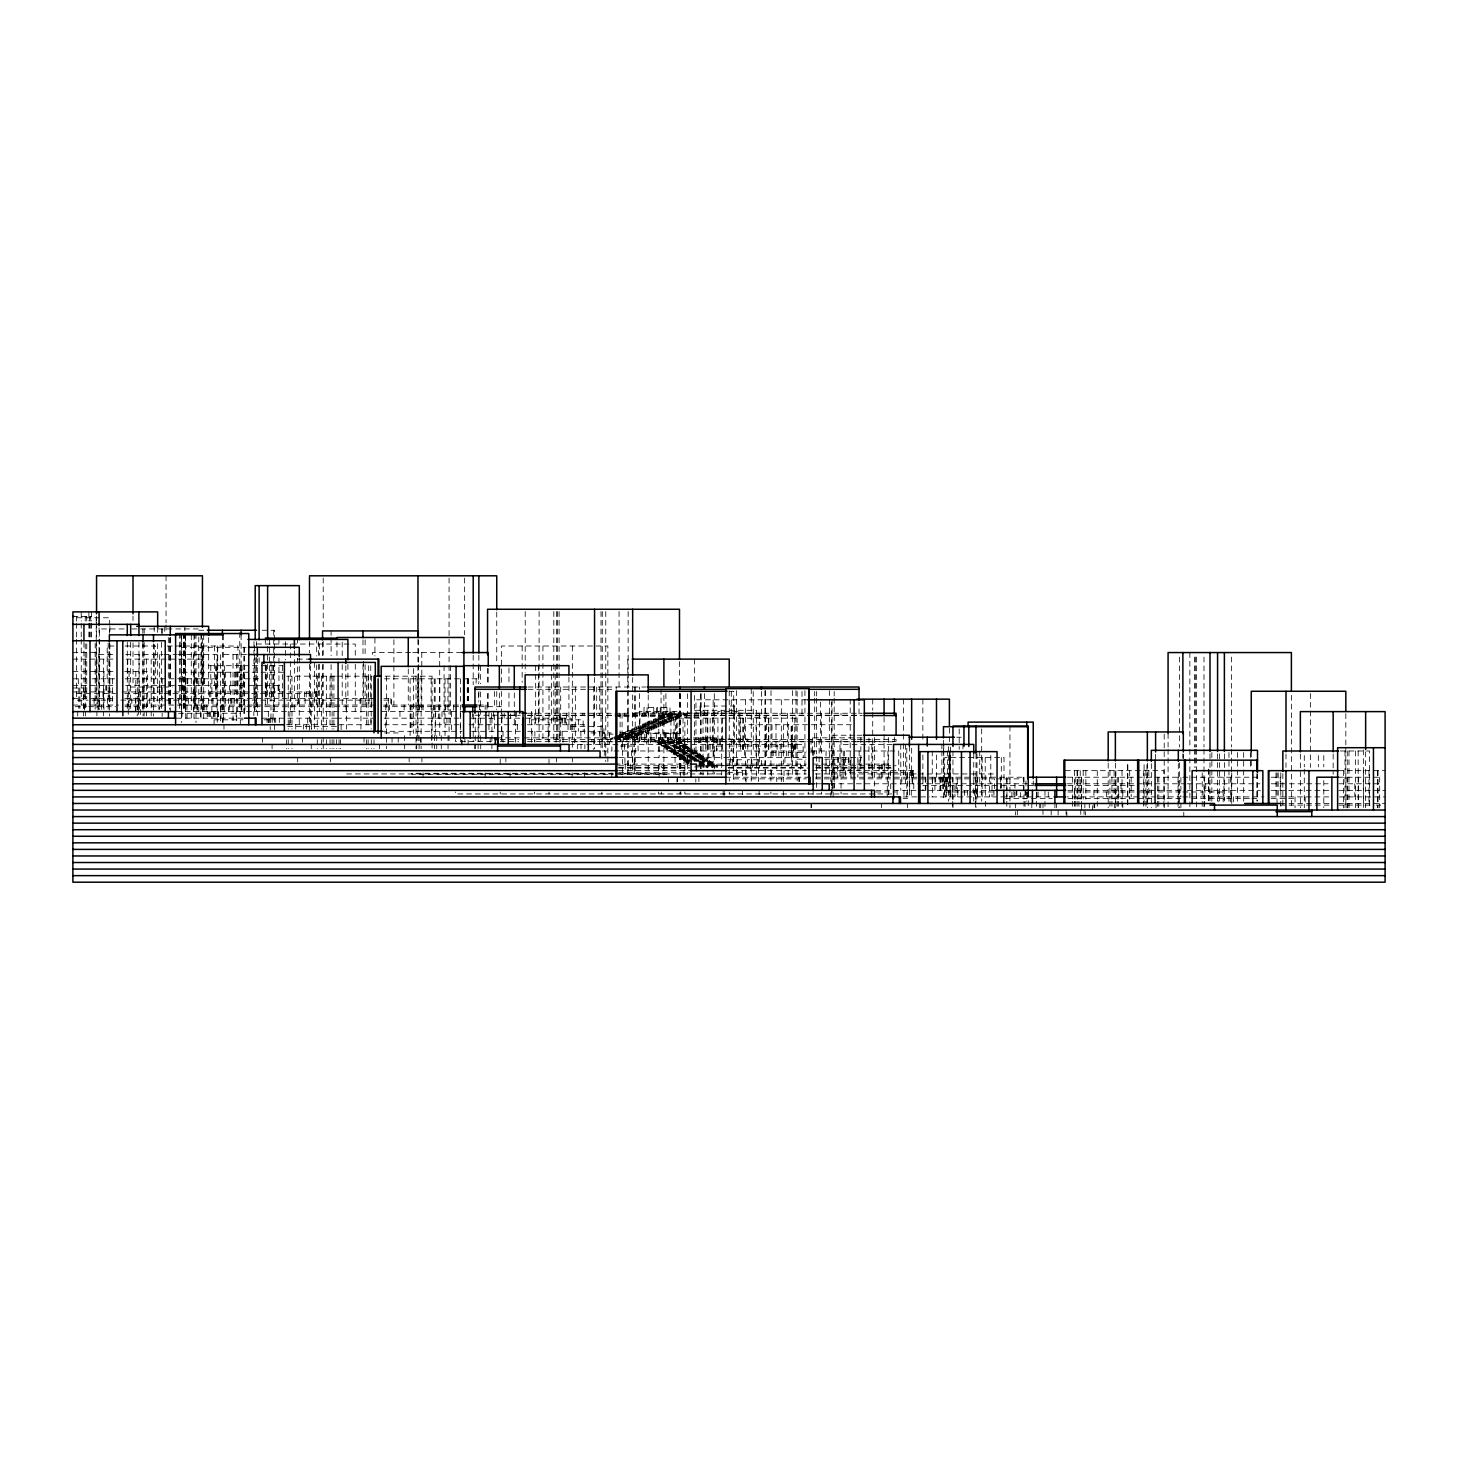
<?xml version="1.0" encoding="UTF-8"?>
<svg xmlns="http://www.w3.org/2000/svg" width="1458" height="1458" viewBox="0 0 1458 1458"><rect width="100%" height="100%" fill="white"/><g stroke="black" fill="none" stroke-linecap="round" stroke-linejoin="round"><path stroke-width="0.75" stroke-dasharray="5 3.75" d="M811.322 806.329L811.341 805.108M72.9 616.479L91.617 616.479M77.146 617.791L109.66 617.791L109.66 633.483M124.039 628.945L99.417 628.945L99.417 709.372M132.004 628.945L201.678 628.945M198.762 630.257L205.578 630.257M262.221 630.257L274.56 630.257L274.56 711.613M113.943 646.003L107.181 646.003L107.181 678.808M125.133 646.003L155.66 646.003L155.66 678.808M167.305 646.003L237.927 646.003L237.927 685.369M181.43 647.316L246.165 647.316M72.9 652.564L98.889 652.564L98.889 709.335L99.089 639.151M410.573 652.564L372.391 652.564L372.391 657.102M412.778 652.564L462.058 652.564M98.944 654.533L114.708 654.533M125.752 654.533L163.041 654.533M164.28 654.533L176.527 654.533M177.803 654.533L216.95 654.533L216.95 711.613M246.493 654.533L220.395 654.533L220.395 722.548M72.9 659.125L114.89 659.125M126.172 659.125L203.136 659.125L203.136 678.808M297.414 659.125L308.75 659.125M208.858 665.686L282.907 665.686M72.9 671.591L115.856 671.591M124.732 671.591L147.659 671.591L147.659 709.426M283.545 672.247L182.596 672.247L182.596 691.93M286.643 676.184L335.595 676.184M336.762 676.184L372.173 676.184M385.167 676.184L432.078 676.184L432.078 748.719M72.9 678.808L87.626 678.808M92.146 678.808L114.781 678.808M125.133 678.808L220.14 678.808M258.649 678.808L244.288 678.808L244.288 711.613M384.511 678.808L480.557 678.808M72.9 685.369L114.781 685.369M125.698 685.369L279.316 685.369L279.28 691.93M130.673 687.01L162.166 687.01M163.733 687.01L172.573 687.01M528.069 687.01L646.222 687.01M72.9 687.994L83.598 687.994L83.598 708.388M528.069 689.306L612.56 689.306M729.255 691.274L733.739 691.274L733.647 783.784M72.9 691.93L115.546 691.93M122.035 691.93L318.318 691.93M76.873 693.571L115.546 693.571M124.695 693.571L162.512 693.571M164.225 693.571L312.869 693.571M72.9 698.491L115.546 698.491M124.695 698.491L376.784 698.491M383.855 698.491L391.582 698.491L391.582 705.052M806.657 699.804L695.976 699.804L695.976 762.899M77.274 700.132L88.063 700.132M92.146 700.132L112.485 700.132M120.868 700.132L283.198 700.132M286.406 700.132L372.683 700.132M383.855 700.132L388.32 700.132M72.9 705.052L118.608 705.052M124.896 705.052L375.563 705.052M383.527 705.052L463.917 705.052M478.388 705.052L488.084 705.052M75.16 706.693L86.897 706.693M88.774 706.693L115.583 706.693M125.078 706.693L162.275 706.693M202.735 706.693L262.896 706.693M264.736 706.693L371.936 706.693M383.6 706.693L461.475 706.693M478.971 706.693L501.625 706.693M694.537 710.301L756.556 710.301L756.556 777.223M176.491 711.613L372.774 711.613M381.595 711.613L461.767 711.613M634.74 712.853L766.434 713.254M178.477 713.254L240.297 713.254M527.523 713.254L862.188 713.254M684.349 714.22L664.629 714.22L664.629 716.37M666.798 714.438L686.518 714.438M615.148 714.894L677.205 714.894L677.205 739.498M474.962 715.222L520.433 715.222M527.851 715.222L859.017 715.222L859.017 702.373M500.222 715.55L518.428 715.55M527.523 715.55L862.188 715.55M680.011 716.17L660.292 716.17L660.292 718.32M615.148 716.534L682.18 716.37L682.18 714.22M677.842 717.136L658.123 717.136L658.123 719.286M684.95 717.19L699.567 717.19L699.567 715.222M660.292 717.354L680.011 717.354M176.491 718.174L244.361 718.174M261.547 718.174L336.087 718.174M336.616 718.174L372.774 718.174M384.074 718.174L461.767 718.174M471.098 718.174L520.069 718.174M525.554 718.174L571.208 718.174L571.208 731.296M795.758 718.174L655.954 718.12L655.954 720.27M658.123 718.32L677.842 718.32L677.842 716.17M673.505 719.086L653.785 719.086L653.785 721.236M655.954 719.286L675.674 719.286L675.674 717.136M214.089 719.815L243.14 719.815M264.153 719.815L274.414 719.815M531.714 719.815L583.164 719.815L583.164 731.296M669.167 721.036L649.448 721.036L649.448 723.186M651.617 721.236L671.336 721.236L671.336 719.086M666.999 722.002L647.279 722.002L647.279 724.152M649.448 722.202L669.167 722.202L669.167 720.052M664.83 722.968L645.11 722.968L645.11 725.118M647.279 723.186L666.999 723.186L666.999 721.036M662.661 723.952L642.942 723.952L642.942 726.102M645.11 724.152L664.83 724.152L664.83 722.002M286.406 724.735L372.774 724.735M384.074 724.735L462.15 724.735M469.075 724.735L523.167 724.735M527.45 724.735L584.494 724.735L584.494 737.857M851.326 724.735L791.785 724.735L791.785 757.54M658.323 725.884L638.604 725.884L638.604 728.034M287.682 726.376L338.93 726.376M571.208 726.376L603.904 726.376L603.904 737.857M640.773 726.102L660.492 726.102L660.492 723.952M656.136 726.868L636.435 726.868L636.435 729.018M638.604 727.068L658.323 727.068L658.323 724.918M653.968 727.834L634.266 727.834L634.266 729.984M636.435 728.034L656.136 728.034L656.136 725.884M651.799 728.8L632.098 728.8L632.098 730.95M634.266 729.018L653.968 729.018L653.968 726.868M627.76 730.75L647.461 730.75M629.929 730.95L649.63 730.95L649.63 728.8M381.194 731.296L462.15 731.296M471.627 731.296L523.003 731.296M527.796 731.296L603.904 731.296M645.293 731.716L625.591 731.716L625.591 733.866M627.76 731.934L647.461 731.934L647.461 729.784M643.124 732.7L623.423 732.7L623.423 734.85M384.62 732.937L398.216 732.937M590.964 732.937L611.358 732.937M619.814 732.937L676.876 732.937L676.876 744.418M666.069 733.52L680.212 733.52M623.423 733.866L643.124 733.866L643.124 731.716M613.144 734.176L609.626 734.176L609.626 739.097M632.663 734.176L621.837 734.176L621.837 739.097M619.085 734.632L640.955 734.85L640.955 732.7M854.898 735.233L833.119 735.233L833.119 796.906M857.085 735.233L861.97 735.233M616.916 735.616L636.617 735.616M619.085 735.816L638.786 735.816L638.786 733.666M614.747 736.582L634.449 736.582M616.916 736.782L636.617 736.782M956.667 737.201L961.241 737.201M632.28 737.548L614.747 737.548L684.64 737.857L684.64 744.418M496.722 737.857L520.378 737.857M524.351 737.857L614.274 737.857M693.443 737.857L707.039 737.857M862.152 737.857L811.049 737.857L811.049 755.353M612.579 738.532L610.41 738.532L610.41 741.466M614.766 738.532L630.111 738.532M614.747 738.732L632.28 738.732L632.28 736.582M602.555 739.097L613.144 739.097M615.076 739.097L698.254 739.097L698.254 741.466M500.222 739.498L518.592 739.498M527.523 739.498L855.409 739.498M857.359 739.498L896.087 739.498L896.087 741.794L618.556 741.794M654.259 740.464L680.121 740.464M491.528 741.466L455.443 741.466L455.443 739.498M500.222 741.466L518.592 741.466M527.523 741.466L855.409 741.466M857.359 741.466L896.087 741.466M573.03 741.794L616.278 741.794M657.175 742.414L683.037 742.414M681.579 742.614L655.717 742.614L655.717 740.464M658.651 743.38L684.513 743.38L684.513 745.53M683.037 743.598L657.175 743.598L657.175 741.448M569.185 744.418L803.139 744.418L803.23 757.54M892.059 744.418L839.972 744.418L839.972 777.223M661.567 745.33L687.429 745.33M685.971 745.53L660.11 745.53L660.11 743.38M620.415 746.059L638.094 746.059M716.352 746.059L723.751 746.059M729.383 746.059L794.118 746.059M663.026 746.296L688.887 746.296L688.887 748.446M687.429 746.514L661.567 746.514L661.567 744.364M664.484 747.28L690.363 747.28M688.887 747.48L663.026 747.48L663.026 745.33M665.96 748.246L691.821 748.246M690.363 748.446L664.484 748.446L664.484 746.296M693.279 749.212L665.96 749.43L665.96 747.28M668.876 750.196L692.514 750.196M693.279 750.396L667.418 750.396L667.418 748.246M602.282 750.979L611.923 750.979L611.795 744.418M614.037 750.979L806.639 750.979M811.031 750.979L898.729 750.979L898.729 770.662M1340.23 750.979L1369.518 750.979L1369.518 807.75M670.334 751.162L696.195 751.162L696.195 753.312M692.514 751.362L668.876 751.362L668.876 749.212M671.792 752.128L697.671 752.128L697.671 754.278M696.195 752.346L670.334 752.346L670.334 750.196M770.918 752.62L805.964 752.62M812.598 752.62L813.619 752.62M673.268 753.112L699.129 753.112L699.129 755.262M697.671 753.312L671.792 753.312L671.792 751.162M676.184 755.044L702.045 755.044L702.045 757.194M700.587 755.262L674.726 755.262L674.726 753.112M677.642 756.028L703.503 756.028L703.503 758.178M702.045 756.228L676.184 756.228L676.184 754.078M679.1 756.994L704.979 756.994L704.979 759.144M703.503 757.194L677.642 757.194L677.642 755.044M618.83 757.54L806.074 757.54M824.499 757.54L861.86 757.54M680.576 757.96L706.437 757.96L706.437 760.11M704.979 758.178L679.1 758.178L679.1 756.028M680.576 759.144L707.895 758.944M797.089 759.181L805.964 759.181M824.973 759.181L848.993 759.181M727.888 759.764L742.031 759.764L742.031 765.341M683.492 759.91L709.353 759.91L709.353 762.06M707.895 760.11L682.034 760.11L682.034 757.96M684.95 760.876L710.811 760.876L710.811 763.026M709.353 761.094L683.492 761.094L683.492 758.944M686.408 761.86L689.342 764.01M698.965 761.86L712.288 761.86L712.288 764.01M684.95 762.06L689.397 762.06M699.731 762.06L710.811 762.06M687.884 762.826L689.342 762.826M698.965 762.826L713.746 762.826L713.746 764.976M687.884 763.026L686.408 763.026L686.408 760.876M698.965 763.026L712.288 763.026M698.965 764.01L715.204 763.792L715.204 765.942M615.148 764.101L688.249 764.101M699.53 764.101L806.347 764.101M813.163 764.101L891.531 764.101M698.911 764.776L716.662 764.776L716.662 766.926M699.676 764.976L715.204 764.976M723.095 765.341L718.63 765.742M725.191 765.341L789.853 765.742M618.556 765.742L689.397 765.742M695.922 765.742L808.242 765.742M815.733 765.742L896.087 765.742M698.911 765.942L716.662 765.942M694.482 766.926L718.12 766.926L718.12 765.742M618.556 767.71L689.397 767.71M728.162 767.71L805.964 767.71M815.733 767.71L891.567 767.71M618.556 768.038L689.379 768.038M728.235 768.038L808.242 768.038M816.152 768.038L891.567 768.038M618.538 770.662L694.391 770.662M723.897 770.662L806.347 770.662M812.398 770.662L913.528 770.662L913.528 777.223M1065.342 770.662L1163.903 770.662L1163.903 799.093M1338.59 770.662L1385.1 770.662M618.757 772.303L689.233 772.303M727.888 772.303L746.059 772.303M831.898 772.303L862.079 772.303M863.336 772.303L892.023 772.303M892.661 772.303L912.69 772.303M613.381 773.287L411.885 773.287L411.885 774.271L613.381 774.271M615.622 773.287L666.999 773.287L666.999 774.271L615.622 774.271M346.621 773.943L611.795 773.943M620.744 773.943L688.559 773.943M690.108 773.943L806.256 773.943M815.35 773.943L916.207 773.943M918.376 773.943L925.283 773.943M927.069 773.943L994.301 773.943M725.884 777.223L809.154 777.223M815.678 777.223L1024.3 777.223M1067.347 777.223L1180.889 777.223L1180.889 790.345M1182.821 777.223L1259.949 777.223M1271.212 777.223L1280.27 777.223L1280.27 790.345M1338.499 777.223L1381.218 777.223M733.647 778.864L806.456 778.864M815.569 778.864L994.538 778.864L994.538 790.345M996.561 778.864L1023.644 778.864M815.569 783.784L821.109 783.784M830.112 783.784L1033.376 783.784M1067.347 783.784L1185.135 783.784M1187.395 783.784L1259.949 783.784M1271.194 783.784L1287.141 783.784M1289.309 783.784L1328.147 783.784M1338.991 783.784L1380.544 783.784M1032.701 785.425L922.95 785.425L922.95 790.345M1067.949 785.425L1138.261 785.425M876.003 790.345L998.584 790.345M1067.839 790.345L1139.062 790.345M1140.484 790.345L1185.099 790.345M1187.341 790.345L1260.423 790.345M1271.194 790.345L1328.931 790.345M1338.991 790.345L1385.1 790.345M875.748 791.986L896.087 791.986M944.602 791.986L994.301 791.986M1067.949 791.986L1151.547 791.986M1158.235 791.986L1180.889 791.986L1180.889 796.906L1067.311 796.906M1182.857 791.986L1223.153 791.986M891.567 793.954L455.443 793.954L455.443 791.986M903.085 796.906L929.475 796.906M931.717 796.906L996.087 796.906M1000.771 796.906L1052.494 796.906M1182.857 796.906L1263.958 796.906M1271.194 796.906L1331.172 796.906M1339.537 796.906L1385.1 796.906M903.14 798.547L907.569 798.547M1005.018 798.547L1029.548 798.547M1031.426 798.547L1052.257 798.547M1067.949 798.547L1151.51 798.547M1158.29 798.547L1180.889 798.547M1191.842 798.547L1251.219 798.547M1251.802 798.547L1259.949 798.547M1271.23 798.547L1295.05 798.547M1280.27 803.467L1329.532 803.467M1338.59 803.467L1385.1 803.467M1280.27 805.108L1329.204 805.108M1338.79 805.108L1374.074 805.108M1376.243 805.108L1380.69 805.108M1379.705 777.223L1379.705 807.841M1378.047 770.662L1378.047 807.841M1377.464 770.662L1377.464 807.841M1368.989 770.662L1368.989 803.467M1365.636 751.872L1365.636 807.787M1363.54 770.662L1363.54 803.467M1363.358 749.922L1363.358 807.805M1358.455 777.223L1358.455 807.841M1358.163 750.979L1358.163 807.75M1355.393 750.979L1355.393 807.75M1354.81 783.784L1354.81 796.906M1348.978 750.979L1348.978 807.75M1347.429 803.467L1347.429 807.841M1347.283 750.979L1347.283 807.75M1346.992 777.223L1346.992 807.841M1345.825 713.673L1345.825 745.056M1345.825 747.298L1345.825 807.787M1345.005 750.979L1345.005 807.75M1343.547 770.662L1343.456 807.841M1333.159 754.114L1333.159 774.234M1323.791 755.517L1323.791 766.872M1323.791 780.504L1323.791 807.75M1318.324 755.517L1318.324 766.872M1310.359 693.516L1310.359 767.455M1305.11 796.906L1305.11 803.467M1304.29 755.517L1304.29 766.872M1304.29 769.15L1304.29 807.75M1300.354 754.114L1300.354 807.787M1295.05 796.906L1295.05 807.841M1291.387 695.302L1291.387 807.787M1285.992 754.005L1285.992 767.455M1282.84 773.688L1282.84 807.75M1280.798 772.849L1280.798 799.093M1280.798 801.28L1280.798 807.841M1278.192 772.849L1278.192 799.093M1277.026 772.849L1277.026 803.467M1276.005 772.849L1276.005 799.093M1257.653 773.761L1257.507 801.189M1256.832 773.761L1256.832 800.971M1251.256 751.763L1251.256 767.455M1250.472 752.528L1250.472 768.02M1243.674 752.528L1243.674 801.189M1237.569 752.528L1237.569 801.189M1233.577 796.906L1233.577 801.827M1231.737 772.849L1231.737 803.467M1231.445 657.066L1231.445 747.043M1231.445 749.284L1231.445 801.025M1230.57 777.223L1230.57 783.784M1230.57 790.345L1230.57 796.906M1230.57 798.547L1230.57 801.827M1228.966 752.528L1228.966 801.189M1224.374 753.786L1224.374 801.025M1223.936 777.223L1223.936 801.28M1223.153 790.345L1223.153 801.827M1219.562 753.786L1219.508 801.025M1218.159 791.986L1218.159 801.827M1217.576 753.786L1217.576 801.025M1211.853 752.528L1211.853 801.189M1209.994 753.786L1209.994 801.025M1208.828 769.223L1208.828 800.971M1208.646 769.223L1208.646 800.971M1205.73 783.784L1205.73 790.345M1204.654 777.223L1204.654 799.093M1204.654 801.28L1204.654 807.841M1203.98 657.066L1203.98 747.043M1203.98 749.284L1203.98 807.787M1202.194 772.849L1202.194 799.093M1202.194 801.28L1202.194 807.841M1196.562 657.066L1196.562 747.043M1196.562 749.284L1196.562 807.787M1195.341 657.066L1195.341 747.043M1195.341 749.284L1195.341 767.291M1194.612 657.066L1194.612 747.043M1194.612 749.284L1194.612 767.291M1189.856 652.564L1189.856 747.043M1189.856 749.284L1189.856 807.787M1183.787 812.215L1183.787 816.589M1183.313 754.26L1183.313 758.725M1182.875 753.786L1182.875 758.288M1180.889 803.467L1180.889 807.841M1179.467 657.066L1179.467 747.043M1179.467 762.789L1179.467 807.787M1178.319 763.591L1178.319 807.823M1178.064 777.223L1178.064 799.093M1178.064 801.28L1178.064 807.841M1168.077 733.538L1168.077 747.043M1168.077 749.284L1168.077 807.787M1164.195 734.176L1164.195 807.805M1163.903 801.28L1163.903 807.841M1158.8 777.223L1158.8 799.093M1158.8 801.28L1158.8 807.841M1157.452 777.223L1157.452 799.093M1157.452 801.28L1157.452 807.841M1156.03 803.467L1156.03 807.841M1155.593 754.26L1155.593 758.725M1151.328 763.591L1151.328 807.823M1148.849 770.662L1148.849 799.093M1147.355 763.19L1147.355 807.805M1146.954 764.703L1146.954 807.768M1145.897 770.662L1145.897 799.093M1145.897 801.28L1145.897 807.841M1144.093 764.703L1144.093 807.768M1143.71 770.662L1143.71 799.093M1143.71 801.28L1143.71 807.841M1131.189 777.223L1131.189 783.784M1131.189 785.425L1131.189 796.906M1129.677 770.662L1129.677 799.093M1127.799 764.703L1127.799 807.768M1127.654 764.703L1127.654 807.768M1122.806 791.986L1122.806 796.906M1122.806 803.467L1122.806 807.841M1122.022 770.662L1122.022 799.093M1122.022 801.28L1122.022 807.841M1121.002 783.784L1121.002 790.345M1118.76 790.345L1118.76 796.906M1118.523 777.223L1118.523 799.093M1118.523 801.28L1118.523 807.841M1117.265 777.223L1117.265 799.093M1117.265 801.28L1117.265 807.841M1115.899 770.662L1115.899 799.093M1115.899 801.28L1115.899 807.841M1115.37 763.19L1115.516 807.841M1114.112 770.662L1114.112 799.093M1114.331 803.467L1114.331 807.841M1111.925 777.223L1111.925 799.093M1111.925 801.28L1111.925 807.841M1109.939 770.662L1109.939 799.093M1109.939 801.28L1109.939 807.841M1108.189 763.19L1108.189 807.805M1106.349 791.986L1106.349 796.906M1097.273 770.662L1097.273 799.093M1097.273 801.28L1097.273 807.841M1094.721 803.467L1094.721 807.841M1093.919 790.345L1093.919 796.906M1093.974 803.467L1093.974 807.841M1092.425 805.654L1092.425 810.028M1089.29 803.467L1089.29 807.841M1085.864 770.662L1085.864 799.093M1085.627 811.669L1085.627 814.949M1084.861 803.467L1084.861 807.841M1084.059 810.028L1084.059 814.402M1083.203 770.662L1083.203 799.093M1081.636 777.223L1081.636 799.093M1081.636 801.28L1081.636 807.841M1081.49 777.223L1081.49 783.784M1081.49 785.425L1081.49 796.906M1081.49 805.654L1081.49 810.028M1080.761 810.028L1080.761 814.402M1080.232 770.662L1080.232 799.093M1078.92 777.223L1078.92 799.093M1078.92 801.28L1078.92 807.841M1077.608 770.662L1077.608 799.093M1077.079 770.662L1077.079 799.093M1077.079 801.28L1077.079 807.841M1075.239 777.223L1075.239 799.093M1075.239 801.28L1075.239 807.841M1074.601 770.662L1074.601 799.093M1074.601 801.28L1074.601 807.841M1074.564 790.345L1074.564 796.906M1072.614 777.223L1072.614 799.093M1072.614 801.28L1072.614 807.841M1066.873 812.215L1066.873 816.589M1066.108 810.028L1066.108 814.402M1058.107 810.028L1058.107 814.949M1056.649 803.467L1056.649 807.841M1054.899 803.467L1054.899 807.841M1051.163 810.028L1051.163 814.949M1048.266 791.986L1048.266 796.906M1044.949 790.345L1044.949 799.093M1044.949 801.28L1044.949 807.841M1042.999 803.467L1042.999 807.841M1042.999 810.028L1042.999 814.402M1040.684 803.467L1040.775 807.841M1039.718 803.467L1039.718 807.841M1038.078 791.986L1038.078 796.906M1036.857 791.986L1036.857 796.906M1036.51 792.532L1036.51 799.093M1036.51 801.28L1036.51 807.841M1033.248 780.868L1033.248 787.648M1031.808 803.467L1031.808 807.841M1028.255 791.876L1028.255 807.75M1028.072 792.186L1028.072 798.948M1027.671 792.186L1027.671 798.948M1026.76 792.168L1026.76 801.207M1025.94 780.887L1025.94 798.948M1025.539 790.345L1025.539 796.906M1025.065 790.345L1025.065 799.093M1025.065 801.28L1025.065 807.841M1023.99 777.223L1023.99 799.093M1023.99 801.28L1023.99 807.841M1023.644 777.223L1023.644 790.345M1020.345 792.532L1020.345 796.906M1017.32 810.028L1017.32 814.949M1016.864 790.345L1016.864 796.906M1016.281 790.345L1016.281 796.906M1015.351 803.467L1015.351 807.841M1015.497 811.669L1015.497 814.949M1014.932 783.784L1014.932 788.158M1014.932 791.986L1014.932 796.906M1013.893 790.345L1013.893 796.906M1011.907 791.986L1011.907 796.906M1009.957 726.048L1009.957 807.75M1006.949 778.864L1006.949 790.345M1006.949 791.986L1006.949 796.906M1006.804 777.223L1006.804 799.093M1006.804 801.28L1006.804 807.841M1003.997 788.158L1003.997 757.54L944.693 757.54L944.602 796.906L944.456 777.223M1001.318 757.54L1001.318 788.158M1000.771 783.784L1000.771 788.158M1000.644 777.223L1000.644 788.158M993.937 790.345L993.937 796.906M992.005 785.425L992.005 796.906M990.802 755.353L990.802 783.784M989.581 777.223L989.581 796.906M985.408 790.345L985.408 799.093M985.408 801.28L985.408 807.841M985.207 757.54L985.207 790.345M982.2 757.54L982.109 796.906M981.671 728.891L981.671 801.207M979.74 750.979L979.74 783.784M977.389 777.223L977.389 796.906M977.115 790.345L977.115 796.906M976.969 753.895L976.969 798.966M976.04 753.75L975.949 807.75M975.566 777.223L975.566 799.093M975.566 801.28L975.566 807.841M974.381 790.345L974.381 796.906M973.762 753.494L973.762 801.189M967.492 790.345L967.492 796.906M964.576 790.345L964.576 796.906M962.936 744.418L962.936 748.792M959.2 728.964L959.2 749.284M957.815 790.345L957.815 796.906M957.268 778.864L957.268 796.906M956.248 783.784L956.248 790.345M954.972 785.425L954.972 796.906M952.949 751.016L952.949 807.75M952.748 777.223L952.748 799.093M952.748 801.28L952.748 807.841M952.22 790.345L952.22 796.906M950.616 747.025L950.616 798.948M950.087 750.979L950.179 796.906M949.832 754.88L949.832 799.057M949.45 750.979L949.45 783.784M949.395 728.143L949.395 741.539M949.395 754.916L949.395 777.223M948.629 746.696L948.629 801.189M947.554 750.979L947.372 783.784M947.007 777.223L947.026 790.345M946.643 777.223L946.442 790.345M946.442 791.986L946.442 796.906M946.297 783.784L946.297 790.345M945.568 777.223L945.568 796.906M944.984 777.223L944.984 783.784M943.763 744.418L943.763 748.792M943.763 750.979L943.763 783.784M943.472 740.245L943.472 798.948M942.779 783.784L942.779 790.345M942.542 777.223L942.542 783.784M941.886 744.418L941.886 748.792M941.886 750.979L941.886 783.784M940.702 777.223L940.811 790.345M940.392 777.223L940.392 790.345M939.881 777.223L939.881 790.345M936.492 754.916L936.492 777.223M935.708 777.223L935.708 783.784M934.906 777.223L934.906 790.345M932.409 778.864L932.409 796.906M932.263 750.979L932.263 783.784M925.83 777.223L925.83 790.345M925.265 777.223L925.265 790.345M922.859 699.147L922.859 741.539M922.859 754.916L922.859 777.223M922.95 778.864L922.95 783.784M913.783 783.784L913.783 790.345M913.072 770.662L913.072 777.223M912.69 770.662L912.69 783.784M912.088 777.223L912.088 783.784M911.651 748.227L911.651 777.223M911.305 770.662L911.305 777.223M911.268 790.345L911.268 796.906M910.721 770.662L910.721 777.223M909.701 777.223L909.701 790.345M909.409 746.241L909.409 796.906M907.569 772.303L907.569 796.906M907.569 803.467L907.569 807.841M906.785 748.246L906.785 799.057M905.382 744.418L905.382 783.784M903.978 790.345L903.978 796.906M903.45 699.147L903.45 741.539M903.45 743.762L903.45 777.223M901.791 777.223L901.791 783.784M900.771 744.418L900.789 790.345M897.089 790.345L897.089 794.719M894.319 737.074L894.319 741.539M890.583 770.662L890.583 777.223M890.692 783.784L890.692 790.345M888.341 737.438L888.341 794.701M887.922 750.979L887.995 770.662M887.284 777.223L887.284 796.906M884.66 764.101L884.66 770.662M884.077 716.99L884.077 777.223M882.728 764.101L882.728 777.223M881.233 764.101L881.233 777.223M881.361 803.467L881.361 807.841M879.138 765.742L879.138 777.223M874.508 737.438L874.508 788.104M872.722 699.147L872.722 710.301M872.722 712.525L872.722 777.223M872.267 764.101L872.267 770.662M871.848 744.418L871.848 777.223M868.95 737.857L868.95 770.662M860.84 737.857L860.84 770.662M860.402 757.54L860.402 764.101M859.145 750.979L859.145 770.662M857.869 757.54L857.869 764.101M857.869 765.742L857.869 777.223M850.98 757.54L850.98 777.223M850.214 699.147L850.214 777.223M848.993 757.54L848.993 770.662M848.538 757.54L848.538 764.101M845.604 757.54L845.604 764.101M845.458 770.662L845.458 777.223M844.437 750.979L844.437 770.662M843.271 750.979L843.271 770.662M843.07 757.54L843.07 777.223M841.047 713.254L841.047 715.222M841.047 739.498L841.047 793.954M838.605 757.54L838.605 764.101M837.694 757.54L837.694 777.223M834.632 772.303L834.632 777.223M834.632 783.784L834.632 788.158M834.195 691.475L834.195 695.94M834.195 698.182L834.195 787.52M833.028 750.979L833.028 757.54M833.028 759.181L833.028 777.223M832.226 783.784L832.226 788.158M832.062 699.804L832.062 794.446M831.68 702.063L831.68 794.446M830.841 777.223L830.841 781.597M830.841 792.532L830.841 796.906M829.347 690.618L829.347 777.223M828.035 765.742L828.035 767.71M826.085 750.979L825.957 777.223M821.528 713.254L821.528 754.861M821.528 791.986L821.528 793.954M820.508 702.063L820.508 753.895M819.123 739.498L819.123 767.71M816.644 691.475L816.644 695.94M816.644 698.182L816.644 754.023M816.644 756.246L816.644 787.52M814.676 691.475L814.676 695.94M814.676 698.182L814.676 754.023M813.619 750.979L813.619 755.353M813.127 790.345L813.127 794.719M812.598 750.979L812.598 755.353M812.398 737.857L812.398 755.353M811.341 803.467L811.341 807.841M811.085 803.467L811.085 807.841M808.242 791.986L808.242 793.954M804.925 690.618L804.925 777.223M802.009 691.475L802.009 715.222M801.59 765.742L801.59 767.71M800.424 764.101L800.424 770.662M799.421 777.223L799.421 781.597M798.856 777.223L798.856 781.597M797.125 691.475L797.125 780.814M795.959 690.618L795.959 777.223M795.485 744.418L795.485 750.979M794.792 718.174L794.792 750.979M794.118 744.418L794.118 750.979M793.498 746.059L793.498 757.54M792.605 690.618L792.605 777.223M791.749 739.498L791.749 767.71M791.147 757.54L791.147 724.735L744.564 724.735L744.509 757.54M788.231 724.735L788.231 757.54M788.177 770.662L788.177 777.223M787.375 713.254L787.375 741.466M786.627 750.979L786.627 757.54M784.914 757.54L784.914 764.101M784.021 770.662L784.021 777.223M783.383 724.735L783.329 764.101M783.329 777.223L783.329 781.597M783.329 790.345L783.329 795.266M781.324 699.804L781.324 781.597M780.085 713.254L780.085 715.222M780.085 739.498L780.085 741.466M780.212 744.418L780.212 750.979M778.882 750.979L778.882 757.54M777.096 744.418L777.096 750.979M776.877 764.101L776.877 770.662M776.731 777.223L776.731 781.597M776.002 724.735L776.002 757.54M773.159 750.979L773.159 757.54M771.975 724.735L771.975 757.54M771.3 770.662L771.3 777.223M771.009 690.618L770.899 781.105M770.899 791.986L770.899 793.954M768.785 718.174L768.785 750.979M768.494 718.174L768.494 750.979M766.434 715.222L766.434 717.19L751.818 717.19L751.818 715.222M766.452 724.735L766.452 757.54M765.632 690.618L765.632 777.223M764.94 690.618L764.94 777.223M761.404 691.475L761.404 715.222M761.55 765.341L761.55 759.764L747.407 759.764L747.407 765.341M759.436 713.254L759.436 767.71M759.126 790.345L759.126 794.719M758.616 750.979L758.488 781.597M758.324 744.418L758.324 750.979M757.176 759.764L757.176 765.341M756.064 724.735L756.064 757.54M753.203 691.475L753.276 717.19M753.294 718.174L753.294 750.979M752.292 765.742L752.292 767.71M751.799 759.764L751.799 765.341M751.253 688.65L751.253 781.597M750.232 764.101L750.232 770.662M747.899 741.466L747.899 739.097L700.587 739.097L700.587 741.466M747.79 744.418L747.79 750.979M747.899 765.742L747.899 767.71M746.988 713.254L746.988 715.222M746.988 739.498L746.988 741.466M746.988 765.742L746.988 767.71M746.059 770.662L746.059 782.144M745.567 699.804L745.567 780.923M743.398 718.174L743.398 750.979M743.015 744.418L743.015 750.979M742.76 718.174L742.76 750.979M742.359 770.662L742.359 777.223M742.523 790.345L742.523 794.719M740.445 718.174L740.445 750.979M739.899 744.418L739.899 711.613L717.919 711.613L717.919 744.418M738.878 711.613L738.878 744.418M737.639 759.764L737.639 765.341M737.055 770.662L737.055 777.223M736.6 690.618L736.6 777.223M734.741 715.222L734.741 706.036L700.059 706.036L700.059 713.254M734.741 739.097L734.741 741.466M734.231 706.036L734.322 744.418M733.192 739.498L733.192 767.71M732.281 759.764L732.281 765.341M731.278 691.475L731.278 715.222M731.278 739.498L731.278 750.979M730.349 757.54L730.349 764.101M729.219 690.928L729.31 781.105M729.31 791.986L729.31 793.954M724.298 790.345L724.298 795.266M723.15 790.345L723.15 795.266M722.475 718.174L722.475 750.979M721.71 710.301L721.71 775M721.601 713.254L721.601 715.222M720.398 739.498L720.398 744.418M719.304 739.498L719.304 744.418M717.372 739.498L717.372 741.466M717.208 739.498L717.081 750.979M717.208 765.742L717.208 767.71M716.352 750.979L716.352 737.857L707.513 737.857L707.513 744.418M715.878 737.857L715.878 744.418M714.311 693.716L714.311 774.125M713.819 713.254L713.819 715.222M713.837 737.857L713.837 744.418M713.782 750.979L713.782 757.54M713.144 699.804L713.144 774.18M712.816 739.498L712.816 741.466M712.816 765.742L712.816 767.71M712.725 718.174L712.725 750.979M711.905 713.254L711.905 715.222M711.905 739.498L711.905 741.466M711.905 765.742L711.905 767.71M710.155 718.174L710.155 750.979M708.825 744.418L708.788 764.101M707.786 710.301L707.786 775M707.094 718.174L707.094 750.979M706.875 713.254L706.875 715.222M706.875 739.498L706.875 741.466M706.875 765.742L706.875 767.71M706.146 737.857L706.146 744.418M705.69 718.174L705.69 750.979M704.979 712.853L704.979 715.222M704.396 693.662L704.396 715.222M704.05 713.254L704.05 715.222M703.029 710.301L703.029 775M702.592 757.54L702.592 764.101M701.152 693.716L701.152 774.125M700.642 693.716L700.642 774.125M700.587 706.036L700.587 715.222M700.587 756.228L700.587 754.078L673.268 754.278L673.268 752.128M699.457 737.857L699.457 744.418M698.892 777.223L698.892 781.597M698.637 737.857L698.637 744.418M698.109 713.254L698.109 717.19M695.812 778.864L695.812 782.144M694.737 750.196L694.737 752.346M694.391 659.125L694.391 684.112M694.391 695.466L694.391 761.331M687.483 693.716L687.483 774.125M686.518 713.254L686.426 717.19M685.971 744.364L685.971 746.514M684.877 713.254L684.877 774.562M684.877 791.986L684.877 793.954M684.349 713.254L684.349 715.404M683.948 744.418L683.948 764.101M683.948 770.662L683.948 781.597M683.474 712.853L683.62 715.222M683.62 739.498L683.62 741.466M683.037 718.174L683.037 750.979M682.125 739.498L682.125 741.466M681.579 741.448L681.579 743.598M680.777 739.498L680.777 741.466M680.777 765.742L680.777 767.71M680.777 791.986L680.777 793.954M680.303 693.534L680.303 777.223M680.503 791.986L680.503 793.954M680.011 693.662L680.011 774.562M680.011 791.986L680.011 793.954M679.483 661.549L679.483 684.276M679.483 693.37L679.483 770.662M679.191 744.418L679.191 711.613L639.934 711.613L639.934 744.418M678.663 712.853L678.663 715.222M678.517 737.857L678.517 744.418M677.733 765.742L677.733 767.71M677.678 777.223L677.678 781.597M676.968 778.864L676.968 782.144M676.366 732.937L676.366 744.418M676.33 714.894L676.33 741.466M675.838 733.52L675.838 739.097M675.2 713.254L675.2 715.222M675.346 716.534L675.346 739.498M675.072 757.54L675.072 764.101M674.416 739.498L674.416 741.466M674.398 744.418L674.398 750.979M674.052 711.613L674.052 744.418M673.505 718.12L673.505 720.27L651.617 720.052L651.617 722.202M673.268 732.937L673.268 744.418M670.935 711.613L670.935 744.418M670.808 713.254L670.808 715.222M670.461 733.52L670.461 739.097M669.987 712.853L669.987 707.604L657.157 707.604L657.157 712.853M668.967 713.254L668.967 715.222M668.894 739.097L668.967 741.466M668.511 778.864L668.511 782.144M668.42 737.857L668.42 744.418M667.345 737.857L667.345 744.418M666.926 707.604L666.926 712.853M666.798 713.254L666.798 715.404M666.178 732.937L666.178 744.418M665.923 693.662L665.923 715.222M665.431 732.937L665.431 744.418M664.283 732.937L664.283 744.418M663.9 695.466L663.9 775.036M663.809 764.101L663.809 770.662M662.789 711.613L662.789 744.418M662.461 715.204L662.461 717.354M662.661 722.968L662.661 725.118L640.773 724.918L640.773 727.068M662.187 737.857L662.187 744.418M661.695 739.498L661.695 741.466M661.258 739.498L661.258 741.466M661.258 765.742L661.258 767.71M661.258 791.986L661.258 793.954M661.057 689.306L661.057 715.222M660.693 739.097L660.693 733.52L646.55 733.52L646.55 739.097M660.237 707.604L660.237 712.853M659.107 737.857L659.107 757.54M659.107 764.101L659.107 777.223M658.761 711.613L658.852 750.979M658.651 739.498L658.651 741.466M658.651 742.414L658.651 744.564M658.651 765.742L658.651 774.562M658.651 791.986L658.651 793.954M656.829 712.853L656.829 707.604L643.999 707.604L643.999 712.853M656.319 733.52L656.319 739.097M654.259 739.498L654.259 741.648M653.767 707.604L653.767 712.853M652.911 739.498L652.911 741.466M651.799 727.834L651.799 729.984L629.929 729.784L629.929 731.934M651.361 739.097L651.361 741.466M650.942 733.52L650.942 739.097M650.614 737.857L650.614 744.418M648.883 739.498L648.883 741.466M648.537 713.254L648.537 715.222M648.227 694.919L648.227 770.662M647.079 707.604L647.079 712.853M647.042 739.498L647.042 741.466M646.714 732.937L646.714 744.418M645.493 713.254L645.493 715.222M645.293 730.75L645.293 732.9M644.855 739.097L644.855 734.176L634.03 734.176L634.03 739.097M644.491 713.254L644.491 715.222M644.491 739.498L644.491 741.466M642.668 713.254L642.668 715.222M641.356 739.097L641.174 733.52L621.254 733.666L621.254 735.816M640.882 773.287L640.882 774.271M639.625 687.01L639.625 689.306M639.625 693.662L639.625 741.466M638.094 737.857L638.094 750.979M637.547 734.176L637.547 739.097M636.781 733.52L636.781 739.097M635.724 713.254L635.724 715.222M635.232 687.01L635.232 774.125M634.74 687.01L634.74 715.222M634.813 739.097L634.813 741.466M634.449 735.616L634.449 737.766M634.686 757.54L634.686 764.101M634.248 732.937L634.248 775.036M633.884 713.254L633.884 715.222M633.884 739.498L633.884 741.466M634.066 764.101L634.066 770.662M632.663 677.46L632.663 770.662M632.499 757.54L632.499 764.101M631.423 733.52L631.423 739.097M631.46 750.979L631.46 757.54M630.713 764.101L630.713 770.662M630.111 737.548L630.111 739.698M629.145 734.176L629.145 739.097M628.143 611.54L628.143 770.662M627.797 659.125L627.797 688.65M627.797 690.928L627.797 775.036M627.031 733.52L627.031 739.097M626.958 739.498L626.958 741.466M625.336 734.176L625.336 739.097M625.245 764.101L625.245 770.662M624.917 757.54L624.917 764.101M624.498 744.418L624.498 750.979M624.133 713.254L624.133 715.222M623.568 739.498L623.568 741.466M622.366 732.937L622.366 777.223M622.074 713.254L622.074 741.466M621.837 744.418L621.837 750.979M620.452 734.176L620.452 739.097M620.744 739.498L620.744 741.466M620.106 713.254L620.106 741.466M619.067 611.54L619.067 688.832M616.205 687.01L616.205 689.306M611.868 772.849L611.868 777.223M609.408 732.937L609.408 744.418M607.858 761.823L607.858 646.003L501.534 646.003L501.534 682.344M605.763 611.54L605.763 761.568M604.76 732.937L604.76 755.353M602.555 713.254L602.555 741.466M602.282 611.54L602.282 747.936M601.844 739.498L601.644 741.466M601.844 791.986L601.844 793.954M601.006 611.54L601.006 747.936M599.73 687.01L599.73 715.222M599.602 731.296L599.602 744.418M596.686 687.01L596.686 715.222M594.554 677.46L594.554 748.792M593.789 687.01L593.789 749.54M591.875 739.498L591.875 741.466M584.858 744.418L584.858 748.792M584.567 772.849L584.567 777.223M584.093 713.254L584.093 715.222M582.325 713.254L582.325 715.222M581.013 744.418L581.013 748.792M580.885 731.296L580.885 737.857M578.334 719.815L578.334 731.296M577.35 744.418L577.35 748.792M575.327 687.01L575.327 741.466M574.616 737.857L574.616 744.418M574.106 724.735L574.106 731.296M572.338 646.003L572.338 748.792M572.338 757.54L572.338 761.914M572.137 772.849L572.137 777.223M570.242 724.735L570.242 731.296M569.185 737.857L569.185 742.231M568.93 677.041L568.93 724.735M568.037 724.735L568.037 731.296M566.597 713.254L566.506 724.735M565.467 718.174L565.467 724.735M564.72 718.174L564.72 724.735M562.988 737.857L562.988 742.231M562.642 718.174L562.642 724.735M562.187 731.296L562.187 737.857M561.038 718.174L561.038 724.735M560.692 687.01L560.692 741.466M559.708 713.254L559.708 724.735M559.708 731.296L559.708 742.231M559.088 611.54L559.088 742.231M557.539 611.54L557.539 742.231M556.61 611.54L556.61 742.231M556.61 757.54L556.61 761.914M556.118 737.857L556.118 742.231M555.206 665.686L555.206 724.735M553.803 611.54L553.803 742.231M551.507 665.686L551.507 724.735M549.01 687.01L549.01 741.794M549.01 759.217L549.01 765.742M549.01 791.986L549.01 793.954M548.755 731.296L548.755 742.231M548.117 718.174L548.117 742.231M542.923 646.003L542.923 741.393M539.096 611.54L539.096 742.231M538.403 665.686L538.403 724.735M535.651 665.686L535.651 724.735M534.867 713.254L534.867 724.735M534.867 731.296L534.867 742.231M534.375 739.498L534.375 741.466M534.375 791.986L534.375 793.954M531.951 731.296L531.951 737.857M531.623 742.231L531.714 711.613L531.131 718.174M529.363 718.174L529.363 724.735M525.937 773.287L525.937 774.271M525.208 611.54L525.208 672.922M522.146 646.003L522.146 682.344M517.335 724.735L517.335 731.296M516.478 711.613L516.478 718.174M515.531 711.613L515.658 742.231M515.439 773.287L515.439 774.271M514.291 692.933L514.291 724.735M510.646 713.8L510.646 718.174M510.027 772.849L510.027 777.223M508.951 667.964L508.951 683.857M508.951 692.933L508.951 708.843M505.871 757.54L505.871 761.914M504.195 713.254L504.195 718.174M503.028 731.296L503.028 742.231M502.062 713.8L502.062 718.174M501.825 718.174L501.825 742.231M501.534 691.42L501.534 741.393M500.222 759.217L500.222 765.742M500.222 791.986L500.222 793.954M499.347 692.933L499.347 708.843M496.741 612.105L496.741 664.283M496.741 691.511L496.741 709.645M494.481 691.475L494.481 708.898M494.481 714.894L494.481 731.296M493.46 711.613L493.46 718.174M492.44 773.287L492.44 774.271M491.929 718.174L491.929 733.483M491.929 735.67L491.875 748.792M491.455 713.254L491.455 718.174M490.161 718.174L490.161 724.735M490.161 737.857L490.161 742.231M488.977 711.613L488.977 718.174M488.977 724.735L488.977 731.296M488.23 668.457L488.23 684.367M488.23 693.443L488.084 709.426M487.555 668.365L487.555 684.276M487.555 693.37L487.555 709.281M486.972 705.052L486.972 709.426M485.168 705.052L485.168 709.426M485.168 772.849L485.168 777.223M480.557 665.686L480.557 683.857M480.557 691.93L480.557 724.735M480.703 735.67L480.703 748.792M478.862 655.207L478.862 682.435M478.862 691.511L478.862 700.587M478.862 714.183L478.862 741.411M478.534 665.686L478.534 683.857M478.534 692.933L478.534 702.027M478.534 711.613L478.534 724.735M478.096 718.174L478.096 733.483M478.096 735.67L478.096 748.792M477.951 773.287L477.951 774.271M476.146 678.808L476.146 683.182M475.235 718.174L475.235 733.483M475.235 735.67L475.235 748.792M474.816 744.418L474.816 748.792M473.194 655.207L473.194 684.695M473.194 714.183L473.194 741.411M472.756 711.613L472.756 718.174M468.437 678.808L468.437 700.678M468.091 740.044L468.091 748.792M467.945 678.808L467.945 700.678M467.271 678.808L467.271 700.678M464.646 578.061L464.646 634.795M464.902 737.857L464.902 742.231M462.131 740.044L462.131 748.792M461.293 740.044L461.293 748.792M460.564 678.808L460.382 733.483M460.382 735.67L460.382 742.231M460.327 711.613L460.327 718.174M460.327 724.735L460.327 731.296M453.693 705.052L453.693 711.613M452.454 773.287L452.454 774.271M451.433 711.613L451.433 718.174M451.524 724.735L451.524 731.296M450.486 665.686L450.486 724.735M449.064 578.061L449.064 741.411M447.952 678.808L447.952 711.613M448.043 735.67L448.043 748.792M446.913 718.174L446.913 724.735M445.255 705.052L445.255 711.613M445.036 678.808L445.036 735.579M444.07 665.686L444.07 724.735M441.974 711.613L441.974 718.174M441.264 735.67L441.264 748.792M439.751 678.808L439.751 735.579M439.696 652.564L439.696 711.613M438.621 705.052L438.621 718.174M436.744 735.67L436.744 748.792M435.486 711.613L435.486 731.296M435.14 678.808L435.14 735.579M434.265 678.808L434.265 711.613M434.52 735.67L434.52 748.792M433.482 705.052L433.482 718.174M431.696 711.613L431.696 733.483M431.696 735.67L431.696 742.231M431.112 678.808L431.112 711.613M423.057 705.052L423.057 711.613M423.057 772.849L423.057 777.223M421.909 757.54L421.909 761.914M421.799 652.564L421.799 711.613M421.125 676.184L421.125 748.719M420.542 737.857L420.542 742.231M419.467 705.052L419.467 711.613M419.084 735.67L419.084 748.792M418.792 678.808L418.792 711.613M418.3 639.898L418.3 662.369M418.3 664.611L418.3 705.052M417.972 639.315L417.972 741.411M417.717 678.808L417.717 735.579M416.696 735.67L416.696 748.792M416.077 705.052L416.077 711.613M416.022 676.184L416.022 748.719M413.598 668.584L413.598 733.392M411.958 705.052L411.885 731.296M410.627 705.052L410.627 731.296M410.099 678.808L410.099 735.579M409.151 757.54L409.151 761.914M408.258 669.003L408.258 705.052M404.668 735.67L404.668 748.792M404.139 705.052L404.139 711.613M399.948 711.613L399.948 718.174M398.216 737.857L398.216 742.231M393.897 639.734L393.897 705.052M392.056 737.857L392.056 742.231M390.835 698.491L390.835 705.052M389.632 705.052L389.632 711.613M388.32 698.491L388.32 711.613M386.37 676.184L386.37 748.719M385.787 705.052L385.787 731.296M379.59 744.418L379.59 748.792M374.925 638.13L374.925 655.972M373.995 739.643L373.995 748.719M371.772 698.491L371.772 705.052M371.28 676.184L371.152 729.109M371.28 739.643L371.28 748.719M370.842 718.174L370.842 724.735M370.751 665.686L370.751 698.491M368.947 698.491L368.947 705.052M368.364 665.686L368.364 698.491M368.127 676.184L368.127 728.307M368.127 739.643L368.127 748.719M366.432 676.184L366.432 728.307M366.432 739.643L366.432 748.792M365.12 639.898L365.12 655.626M365.12 664.611L365.12 705.052M364.044 737.857L364.044 742.231M363.516 661.312L363.516 698.491M362.987 639.898L362.987 655.626M362.987 664.611L362.987 705.052M360.946 698.491L360.946 729.109M360.071 698.491L360.071 705.052M355.26 655.298L355.26 644.035L254.421 644.035L254.421 711.613M355.26 664.301L355.26 711.613M347.897 664.429L347.897 698.491M346.621 698.491L346.621 729.109M346.038 705.052L346.038 711.613M345.801 665.686L345.801 698.491M342.211 642.14L342.211 655.626M342.211 664.611L342.211 705.052M341.136 724.735L341.136 729.656M340.516 739.643L340.516 748.719M339.058 739.643L339.058 748.719M336.962 641.976L336.962 655.499M336.634 739.643L336.634 748.719M333.918 676.184L333.918 729.109M333.918 739.643L333.918 748.719M332.114 676.184L332.114 729.109M332.114 739.643L332.114 748.719M331.094 630.913L331.094 635.415M331.094 637.656L331.094 655.626M331.094 664.611L331.094 705.052M330.346 757.54L330.346 761.914M330.037 676.184L330.037 728.307M330.037 739.643L330.037 748.719M326.537 676.184L326.537 729.109M326.537 739.643L326.537 748.719M323.22 578.061L323.22 627.979M323.22 641.593L323.22 655.207M323.22 664.283L323.22 730.075M323.22 737.857L323.22 742.231M323.22 744.418L323.22 748.792M322.564 642.14L322.564 655.626M322.564 664.611L322.564 705.052M321.434 676.184L321.434 729.109M321.434 739.643L321.434 748.719M319.357 644.035L319.357 655.298M319.357 664.301L319.357 711.613M318.974 698.491L318.974 705.052M318.482 641.72L318.482 655.335M318.482 664.429L318.318 698.491M317.261 676.184L317.261 729.109M317.261 739.643L317.261 748.719M316.678 638.13L316.678 655.972M316.678 664.903L316.678 705.052M316.295 691.93L316.295 698.491M315.438 691.93L315.438 698.491M314.545 662.406L314.545 729.109M312.869 691.93L312.869 705.052M311.575 724.735L311.575 729.109M311.247 693.571L311.247 729.109M311.247 744.418L311.247 748.792M310.518 665.85L310.518 724.735M309.497 641.593L309.497 652.929M309.497 664.283L309.497 730.075M309.205 691.93L309.205 698.491M307.711 718.174L307.711 724.735M306.198 691.93L306.198 698.491M306.271 724.735L306.271 729.109M305.105 698.491L305.105 705.052M304.376 691.93L304.376 698.491M303.392 724.735L303.392 729.109M302.371 737.857L302.371 742.231M299.309 657.74L299.255 724.735M298.817 698.491L298.817 705.052M298.179 698.491L298.179 705.052M297.687 757.54L297.687 761.914M297.414 638.13L297.414 644.819M297.414 658.214L297.414 705.052M295.719 724.735L295.719 729.109M294.37 650.797L294.37 698.491M294.243 705.052L294.243 711.613M291.983 676.184L291.983 729.109M291.983 739.643L291.983 748.719M290.342 644.035L290.342 711.613M290.324 718.174L290.324 724.735M289.942 711.613L289.705 724.735M288.247 676.184L288.247 729.109M288.247 739.643L288.247 748.719M286.643 739.643L286.643 748.719M285.586 641.72L285.586 659.891M282.469 665.686L282.469 698.491M282.323 691.93L282.323 698.491M279.298 718.174L279.298 722.548M278.934 638.13L278.934 644.819M278.934 658.214L278.934 705.052M278.369 685.369L278.369 691.93M278.113 685.369L278.113 691.93M275.708 718.174L275.708 722.548M274.414 718.174L274.414 722.548M274.414 724.735L274.414 729.656M273.976 685.369L273.976 691.93M273.721 630.257L273.721 711.613M273.211 665.686L273.211 698.491M273.138 705.052L273.047 718.174M272.19 718.174L272.19 722.548M272.081 744.418L272.081 748.792M272.045 665.686L272.045 698.491M271.644 691.93L271.644 698.491M270.969 661.331L270.969 722.475M270.204 718.174L270.204 722.548M270.204 726.376L270.204 729.656M269.839 718.174L269.839 722.548M269.42 639.442L269.42 698.491M268.491 718.174L268.491 722.548M268.345 711.613L268.345 722.548M267.616 646.477L267.616 705.052M267.087 718.174L267.087 722.548M266.723 685.369L266.595 691.93M266.267 665.686L266.267 698.491M265.83 665.686L265.83 698.491M265.301 638.13L265.301 644.819M265.301 664.903L265.301 705.052M262.531 737.857L262.531 742.231M259.123 657.74L259.123 662.242M257.337 658.706L257.337 715.623M256.608 698.491L256.608 705.052M256.462 641.556L256.462 646.076M256.462 657.376L256.462 711.613M255.205 657.74L255.205 705.052M254.95 678.808L254.95 711.613M253.984 641.556L253.838 715.678M244.908 705.052L244.908 711.613M244.434 647.316L244.434 715.987M243.851 647.316L243.851 715.987M243.504 672.247L243.504 691.93M242.046 665.686L242.247 698.491M241.809 711.613L241.663 698.491M241.117 634.777L241.117 711.613M240.971 665.686L241.026 705.052M240.734 665.686L240.734 698.491M240.297 711.613L240.297 724.735M239.768 632.517L239.768 711.613M237.672 672.247L237.672 711.613M236.561 654.533L236.706 724.735M236.178 711.613L236.178 718.174M235.503 672.247L235.503 691.93M234.72 672.247L234.72 705.052M233.025 654.533L233.025 722.548M231.421 698.491L231.421 705.052M230.747 672.247L230.747 705.052M229.635 685.369L229.635 691.93M229.289 705.052L229.289 711.613M228.432 698.491L228.596 711.613M225.498 672.247L225.498 705.052M224.423 665.686L224.532 698.491M224.186 672.247L224.24 711.613M223.967 724.735L223.967 729.109M223.311 634.85L223.311 718.174M223.074 718.174L223.074 722.548M222.4 634.777L222.4 711.613M222.509 718.174L222.509 722.548M222.09 705.052L222.09 711.613M220.905 705.052L220.905 718.174M218.5 711.613L218.5 718.174M217.734 646.003L217.734 685.369M217.971 711.613L217.971 718.174M217.643 711.613L217.643 718.174M217.351 647.316L217.242 722.548M216.422 665.686L216.422 698.491M215.729 685.369L215.729 691.93M215.511 665.686L215.511 698.491M215.055 711.613L215.055 718.174M214.435 646.003L214.435 685.369M214.089 711.613L214.089 724.735M213.633 711.613L213.488 718.174M212.977 698.491L212.977 705.052M211.866 678.808L211.866 691.93M211.866 698.491L211.866 718.174M210.79 665.686L210.79 698.491M210.499 711.613L210.499 718.174M209.387 691.93L209.387 698.491M209.387 711.613L209.387 718.174M208.658 637.565L208.658 705.052M208.166 711.613L208.166 718.174M207.218 711.613L207.218 718.174M206.817 705.052L206.817 711.613M204.776 705.052L204.776 711.613M204.412 678.808L204.412 685.369M203.701 634.85L203.701 718.174M203.664 646.003L203.664 685.369M203.573 698.491L203.573 705.052M203.081 705.052L203.081 711.613M202.735 698.491L202.735 711.613M202.443 638.404L202.443 685.369M202.061 646.003L202.061 685.369M201.678 633.41L201.678 711.613M200.985 634.85L200.985 718.174M200.748 711.613L200.748 718.174M198.762 637.037L198.762 711.613M197.668 705.052L197.668 711.613M197.632 678.808L197.632 685.369M196.958 705.052L196.958 711.613M196.356 678.808L196.356 685.369M195.992 633.537L195.992 722.548M195.299 691.93L195.299 705.052M194.825 633.41L194.825 711.613M194.588 672.247L194.588 705.052M194.005 634.85L194.005 718.174M193.422 654.533L193.422 711.613M191.29 634.85L191.29 718.174M188.501 698.491L188.501 705.052M187.754 678.808L187.754 685.369M187.025 678.808L187.025 718.174M185.767 718.174L185.512 633.41L185.366 711.613M184.874 633.41L185.13 711.613M184.838 626.32L184.838 630.822M184.838 633.064L184.838 711.613M183.908 633.41L183.908 711.613M183.325 633.41L183.325 711.613M181.977 685.369L181.977 691.93M181.977 711.613L181.977 718.174M181.576 711.613L181.576 633.41L181.43 722.548M180.81 633.064L180.81 705.052M179.352 633.41L179.352 711.613M178.733 698.491L178.733 705.052M170.495 637.875L170.495 711.613M170.276 637.565L170.276 705.052M169.602 637.875L169.602 709.372M169.347 698.491L169.347 705.052M168.326 637.565L168.326 705.052M166.048 575.801L166.048 622.766M166.048 624.99L166.048 631.697M164.736 626.32L164.736 633.064M162.658 628.945L162.658 633.41M162.166 678.808L162.166 705.052M162.166 713.254L162.166 716.534M161.583 628.945L161.583 633.41M161.583 642.358L161.583 709.372M159.651 654.533L159.651 709.426M159.305 685.369L159.305 691.93M158.886 705.052L158.886 709.426M157.664 627.797L157.664 632.335M157.664 643.707L157.664 705.052M154.202 626.32L154.202 633.064M154.202 644.308L154.202 705.052M153.491 643.853L153.491 715.987M151.195 659.125L151.195 715.896M149.7 698.491L149.7 705.052M146.547 659.125L146.547 715.896M144.16 628.945L144.16 633.41M144.16 642.358L144.123 715.987M143.048 643.853L143.048 715.914M142.848 628.945L142.848 633.41M142.848 642.358L142.848 709.372M140.333 691.93L140.333 715.987M139.166 654.533L139.166 709.426M138.966 642.249L138.966 709.372M138.601 691.93L138.601 715.987M137.836 705.052L137.836 709.426M137.325 678.808L137.234 715.987M135.813 671.591L135.813 711.613M135.649 698.491L135.649 711.613M133.006 616.041L133.006 620.525M133.006 642.887L133.006 685.369M131.803 698.491L131.803 705.052M130.673 642.249L130.673 709.426M129.069 671.591L129.069 709.426M128.249 691.93L128.249 715.987M127.757 659.125L127.757 678.808M127.283 642.249L127.283 709.426M123.146 711.613L123.146 715.987M122.727 711.613L122.727 715.987M112.485 678.808L112.485 705.052M109.86 626.32L109.86 633.064M109.86 644.308L109.86 705.052M109.66 642.449L109.66 698.491M109.368 643.853L109.368 715.914M108.949 691.93L108.949 698.491M108.165 642.978L108.165 709.408M107.382 698.491L107.382 705.052M106.197 685.369L106.197 691.93M105.978 685.369L105.978 691.93M103.937 671.591L103.937 709.426M103.409 659.125L103.409 715.896M103.026 691.93L103.026 698.491M101.695 705.052L101.695 709.426M99.089 627.797L99.089 636.891M97.978 705.052L97.978 711.613M97.285 698.491L97.285 705.052M96.902 659.125L96.902 715.896M96.556 616.041L96.556 620.525M96.556 622.766L96.556 685.369M96.21 617.791L96.21 698.491M95.153 642.978L95.153 709.408M94.114 698.491L94.114 705.052M91.617 611.886L91.617 621.035M91.617 623.24L91.617 636.982M90.742 616.479L90.742 621.035M90.742 623.313L90.742 636.982M89.521 616.479L89.521 621.035M89.521 623.313L89.521 636.982M88.883 611.886L88.883 620.98M88.883 623.24L88.883 636.891M86.751 616.479L86.751 621.035M86.751 643.816L86.751 698.491M85.493 659.125L85.493 715.896M85.202 616.479L85.202 621.035M85.202 643.816L85.202 698.491M84.637 705.052L84.637 711.613M84.181 691.93L84.181 698.491M83.944 642.249L83.944 709.372M83.598 711.613L83.598 715.987M81.229 611.886L81.229 620.98M81.229 623.24L81.229 636.891M81.229 639.151L81.229 705.052M79.862 687.994L79.862 708.388M78.805 687.994L78.805 708.388M78.295 678.808L78.295 685.369M77.73 711.613L77.73 715.987M76.618 616.479L76.618 621.035M76.618 623.313L76.618 636.982M76.618 639.26L76.618 698.491M479.646 709.426L479.646 705.052L479.445 709.426"/><path stroke-width="1.5" d="M72.9 616.479L74.085 616.479M72.9 624.352L138.966 624.352M136.706 626.32L208.658 626.32L208.658 635.324M207.346 630.257L256.462 630.257M223.311 634.85L109.368 634.85L109.368 641.611M336.962 637.474L463.917 637.474L463.917 705.052M265.301 638.13L337.272 638.13M247.878 639.442L347.897 639.442L347.897 659.891M72.9 640.755L165.228 640.755L165.228 711.613M248.407 647.316L299.255 647.316L299.255 656.428M462.058 652.564L488.23 652.564L488.23 666.197M248.316 654.533L310.518 654.533L310.518 663.59M308.75 659.125L378.807 659.125L378.807 676.621M632.243 659.125L729.219 659.125L729.219 686.372M463.425 665.686L568.93 665.686L568.93 674.762M380.702 676.184L373.995 676.184L373.995 732.845M526.484 687.01L474.962 687.01L474.962 713.254M647.899 687.01L859.017 687.01L859.017 700.186M474.962 689.306L526.466 689.306M648.482 689.306L726.321 689.306M809.081 689.306L859.017 689.306M727.068 691.274L615.859 691.274L615.859 777.223M72.9 698.491L74.085 698.491M856.958 699.147L949.395 699.147L949.395 725.92M807.586 699.804L864.339 699.804L864.339 789.944M462.131 705.052L477.076 705.052M462.295 706.693L476.894 706.693M72.9 711.613L175.671 711.613M462.295 711.613L522.985 711.613L522.985 744.418M521.982 713.254L526.466 713.254M864.193 713.254L896.087 713.254L896.087 735.142M864.193 715.55L896.087 715.55M72.9 718.174L175.598 718.174M244.361 718.174L256.079 718.174L256.079 724.735M72.9 724.735L284.383 724.735M72.9 731.296L382.342 731.296M863.61 735.233L909.409 735.233L909.409 746.241M909.063 737.201L954.443 737.201M72.9 737.857L497.597 737.857L497.597 750.979M495.264 739.498L497.597 739.498M72.9 744.418L569.057 744.418L569.057 750.979M497.597 746.059L560.437 746.059M1385.1 747.699L1337.624 747.699L1337.624 810.028M72.9 750.979L600.076 750.979L600.076 757.54M1338.353 750.979L1282.84 750.979L1282.84 771.428M72.9 757.54L616.862 757.54M1257.653 760.165L1063.884 760.165L1063.884 803.23M72.9 764.101L616.862 764.101M691.074 764.101L696.377 764.101L696.377 770.662M72.9 770.662L616.862 770.662M691.074 770.662L726.704 770.662M1338.353 770.662L1268.332 770.662L1268.332 803.467M72.9 777.223L725.884 777.223M808.188 777.223L810.119 777.223L810.119 783.784M1027.617 777.223L1065.689 777.223M1338.499 777.223L1316.866 777.223L1316.866 810.028M72.9 783.784L814.384 783.784M822.257 783.784L829.219 783.784L829.219 790.345M1034.961 783.784L1065.689 783.784M1034.961 785.425L1065.689 785.425M72.9 790.345L874.472 790.345L874.472 796.906M995.632 790.345L1065.689 790.345M72.9 796.906L900.497 796.906L900.497 803.467M1054.116 796.906L1065.598 796.906M72.9 803.467L1214.514 803.467L1214.514 810.028M1244.64 803.467L1280.27 803.467M1209.958 805.108L1277.226 805.108L1277.226 816.589M72.9 810.028L1385.1 810.028M1275.914 811.669L1311.781 811.669M72.9 816.589L1385.1 816.589M72.9 823.15L1385.1 823.15M72.9 829.711L1385.1 829.711M72.9 836.272L1385.1 836.272M72.9 842.833L1385.1 842.833M72.9 849.394L1385.1 849.394M72.9 855.955L1385.1 855.955M72.9 862.516L1385.1 862.516M72.9 869.077L1385.1 869.077M72.9 875.638L1385.1 875.638M1373.454 747.699L1373.454 810.028M1365.636 711.613L1365.636 749.631M1345.825 711.431L1345.825 691.274L1251.256 691.274L1251.256 751.763M1333.159 711.613L1333.159 751.872M1331.865 777.223L1331.865 810.028M1311.781 810.028L1311.781 816.589M1308.956 770.662L1308.956 810.028M1300.354 751.872L1300.354 711.613L1385.1 711.613L1385.1 882.199L72.9 882.199L72.9 611.886L157.664 611.886L157.664 627.797M1291.387 690.8L1291.387 652.564L1168.077 652.564L1168.077 733.538M1285.992 691.274L1285.992 751.763M1285.956 770.662L1285.956 810.028M1268.825 770.662L1268.825 803.467M1262.847 803.467L1262.847 770.662L1192.134 770.662L1192.134 803.467M1257.507 772.43L1257.507 750.323L1151.328 750.323L1151.328 761.386M1256.832 760.165L1256.832 771.501M1252.859 770.662L1252.859 803.467M1224.374 652.564L1224.374 751.544M1217.576 652.564L1217.576 751.544M1209.994 652.564L1209.994 751.544M1185.354 760.165L1185.354 803.23M1185.099 760.165L1185.099 803.23M1184.37 760.165L1184.37 803.23M1183.313 752.036L1183.313 731.952L1108.189 731.952L1108.189 760.948M1182.875 652.564L1182.875 733.538M1178.319 750.323L1178.319 761.386M1155.593 731.952L1155.593 752.036M1155.064 760.165L1155.064 803.23M1147.355 731.952L1147.355 760.948M1138.753 760.165L1138.753 803.23M1137.641 760.165L1137.641 803.23M1115.37 731.952L1115.37 760.948M1064.796 760.165L1064.796 803.23M1056.649 777.223L1056.649 783.784M1056.649 785.425L1056.649 796.906M1054.899 790.345L1054.899 803.467M1036.51 777.223L1036.51 790.345M1033.248 778.608L1033.248 722.111L968.094 722.111L968.094 726.631M1032.428 790.345L1032.428 803.467M1028.255 791.876L1028.255 726.048L952.949 726.048L952.949 746.478M1028.072 778.627L1028.072 726.704L943.472 726.704L943.472 737.985M1027.671 726.704L1027.671 778.627M1026.76 722.111L1026.76 726.631M1003.797 790.345L1003.797 803.467M997.053 803.467L997.053 751.635L919.998 751.635L919.998 803.467M975.949 726.048L975.949 753.276M973.762 753.494L973.762 744.418L893.554 744.418L893.554 798.929M970.08 751.635L970.08 803.467M968.805 726.048L968.805 746.478M963.957 726.048L963.957 746.478M961.478 751.635L961.478 803.467M936.492 699.147L936.492 739.297M927.908 751.635L927.908 803.467M927.215 737.201L927.215 746.04M918.631 744.418L918.631 803.467M911.651 699.147L911.651 739.297M899.294 796.906L899.294 803.467M894.319 699.147L894.319 714.766M892.934 796.906L892.934 803.467M884.077 699.147L884.077 714.766M871.556 790.345L871.556 796.906M854.096 699.804L854.096 789.944M822.257 790.345L822.257 757.54L813.127 757.54L813.127 790.345M809.154 783.784L809.154 688.65L725.884 688.65L725.884 783.784M808.862 688.65L808.862 783.784M761.404 687.01L761.404 689.306M704.396 687.01L704.396 689.306M691.074 691.274L691.074 777.223M680.011 687.01L680.011 689.306M679.483 659.271L679.483 609.262L487.555 609.262L487.555 654.733M663.9 659.125L663.9 686.372M648.227 692.696L648.227 674.872L525.117 674.872L525.117 746.15M632.663 609.262L632.663 675.182M616.862 691.274L616.862 777.223M594.554 609.262L594.554 675.182M588.303 674.872L588.303 750.615M560.437 744.418L560.437 750.979M523.276 718.174L523.276 746.605M519.741 687.01L519.741 713.254M514.291 665.686L514.291 688.395M508.277 711.613L508.277 744.418M499.347 665.686L499.347 688.395M497.834 711.613L497.834 744.418M496.741 609.827L496.741 575.801L309.497 575.801L309.497 639.315M495.264 737.857L495.264 744.418M485.951 711.613L485.951 737.857M478.862 575.801L478.862 652.929M473.194 575.801L473.194 652.929M472.756 706.693L472.756 711.613M470.187 711.613L470.187 737.857M464.829 706.693L464.829 711.613M463.589 737.857L463.589 666.342L381.194 666.342L381.194 737.857M456.081 666.342L456.081 737.857M418.3 637.656L418.3 630.913L322.564 630.913L322.564 639.898M417.972 575.801L417.972 637.055M408.258 637.474L408.258 666.762M378.114 678.808L378.114 733.319M378.023 659.125L378.023 676.621M375.307 731.296L375.307 662.406L261.984 662.406L261.984 724.626M362.987 630.913L362.987 637.656M345.801 659.125L345.801 663.499M338.092 662.406L338.092 731.296M299.309 639.716L299.309 585.642L255.205 585.642L255.205 639.716M294.37 639.442L294.37 648.518M284.383 662.406L284.383 731.296M267.616 585.642L267.616 639.716M263.88 654.533L263.88 663.59M259.123 585.642L259.123 639.716M257.337 647.316L257.337 656.428M255.278 718.174L255.278 724.735M248.753 724.735L248.753 633.537L175.598 633.537L175.598 724.735M241.117 630.257L241.117 634.777M222.4 630.257L222.4 634.777M202.443 627.232L202.443 575.801L96.556 575.801L96.556 613.818M174.595 711.613L174.595 718.174M170.276 626.32L170.276 635.324M168.435 711.613L168.435 718.174M153.491 634.85L153.491 641.611M143.048 634.85L143.048 641.611M138.875 611.886L138.966 635.542M133.006 575.801L133.006 613.818M130.673 624.352L130.673 635.542M127.283 624.352L127.283 635.542M122.8 640.755L122.8 711.613M116.986 640.755L116.986 711.613M99.089 611.886L99.089 625.518M90.013 640.755L90.013 711.613M83.944 624.352L83.944 640.007"/></g></svg>
